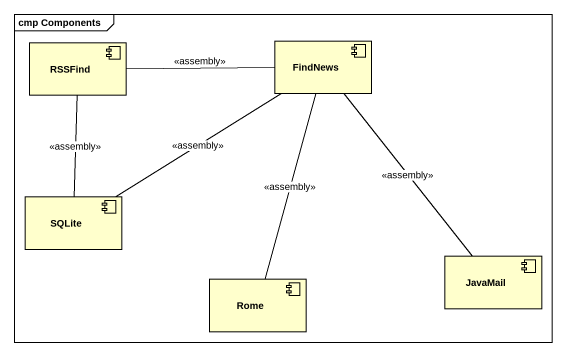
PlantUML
@startuml
mainframe cmp Components
component RSSFind
component FindNews
component SQLite
component JavaMail
component Rome
RSSFind -right- FindNews : <<assembly>>
RSSFind -- SQLite : <<assembly>>
FindNews -- SQLite : <<assembly>>
FindNews -- JavaMail : <<assembly>>
FindNews -- Rome : <<assembly>>
@enduml
